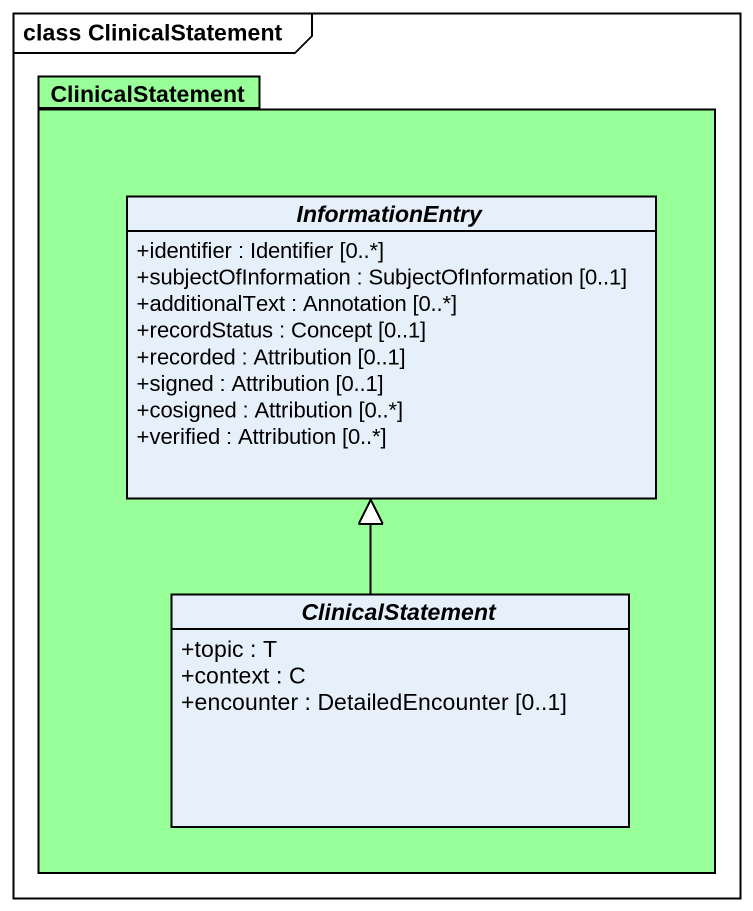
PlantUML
@startuml
mainframe class ClinicalStatement
hide circle
hide empty members
skinparam classAttributeIconSize 0
package ClinicalStatement #99FF99 {
  abstract class InformationEntry {
    +identifier : Identifier [0..*]
    +subjectOfInformation : SubjectOfInformation [0..1]
    +additionalText : Annotation [0..*]
    +recordStatus : Concept [0..1]
    +recorded : Attribution [0..1]
    +signed : Attribution [0..1]
    +cosigned : Attribution [0..*]
    +verified : Attribution [0..*]
  }
  abstract class "ClinicalStatement" as ClinicalStatement_2 {
    +topic : T
    +context : C
    +encounter : DetailedEncounter [0..1]
  }
}
ClinicalStatement_2 -up-|> InformationEntry
@enduml
